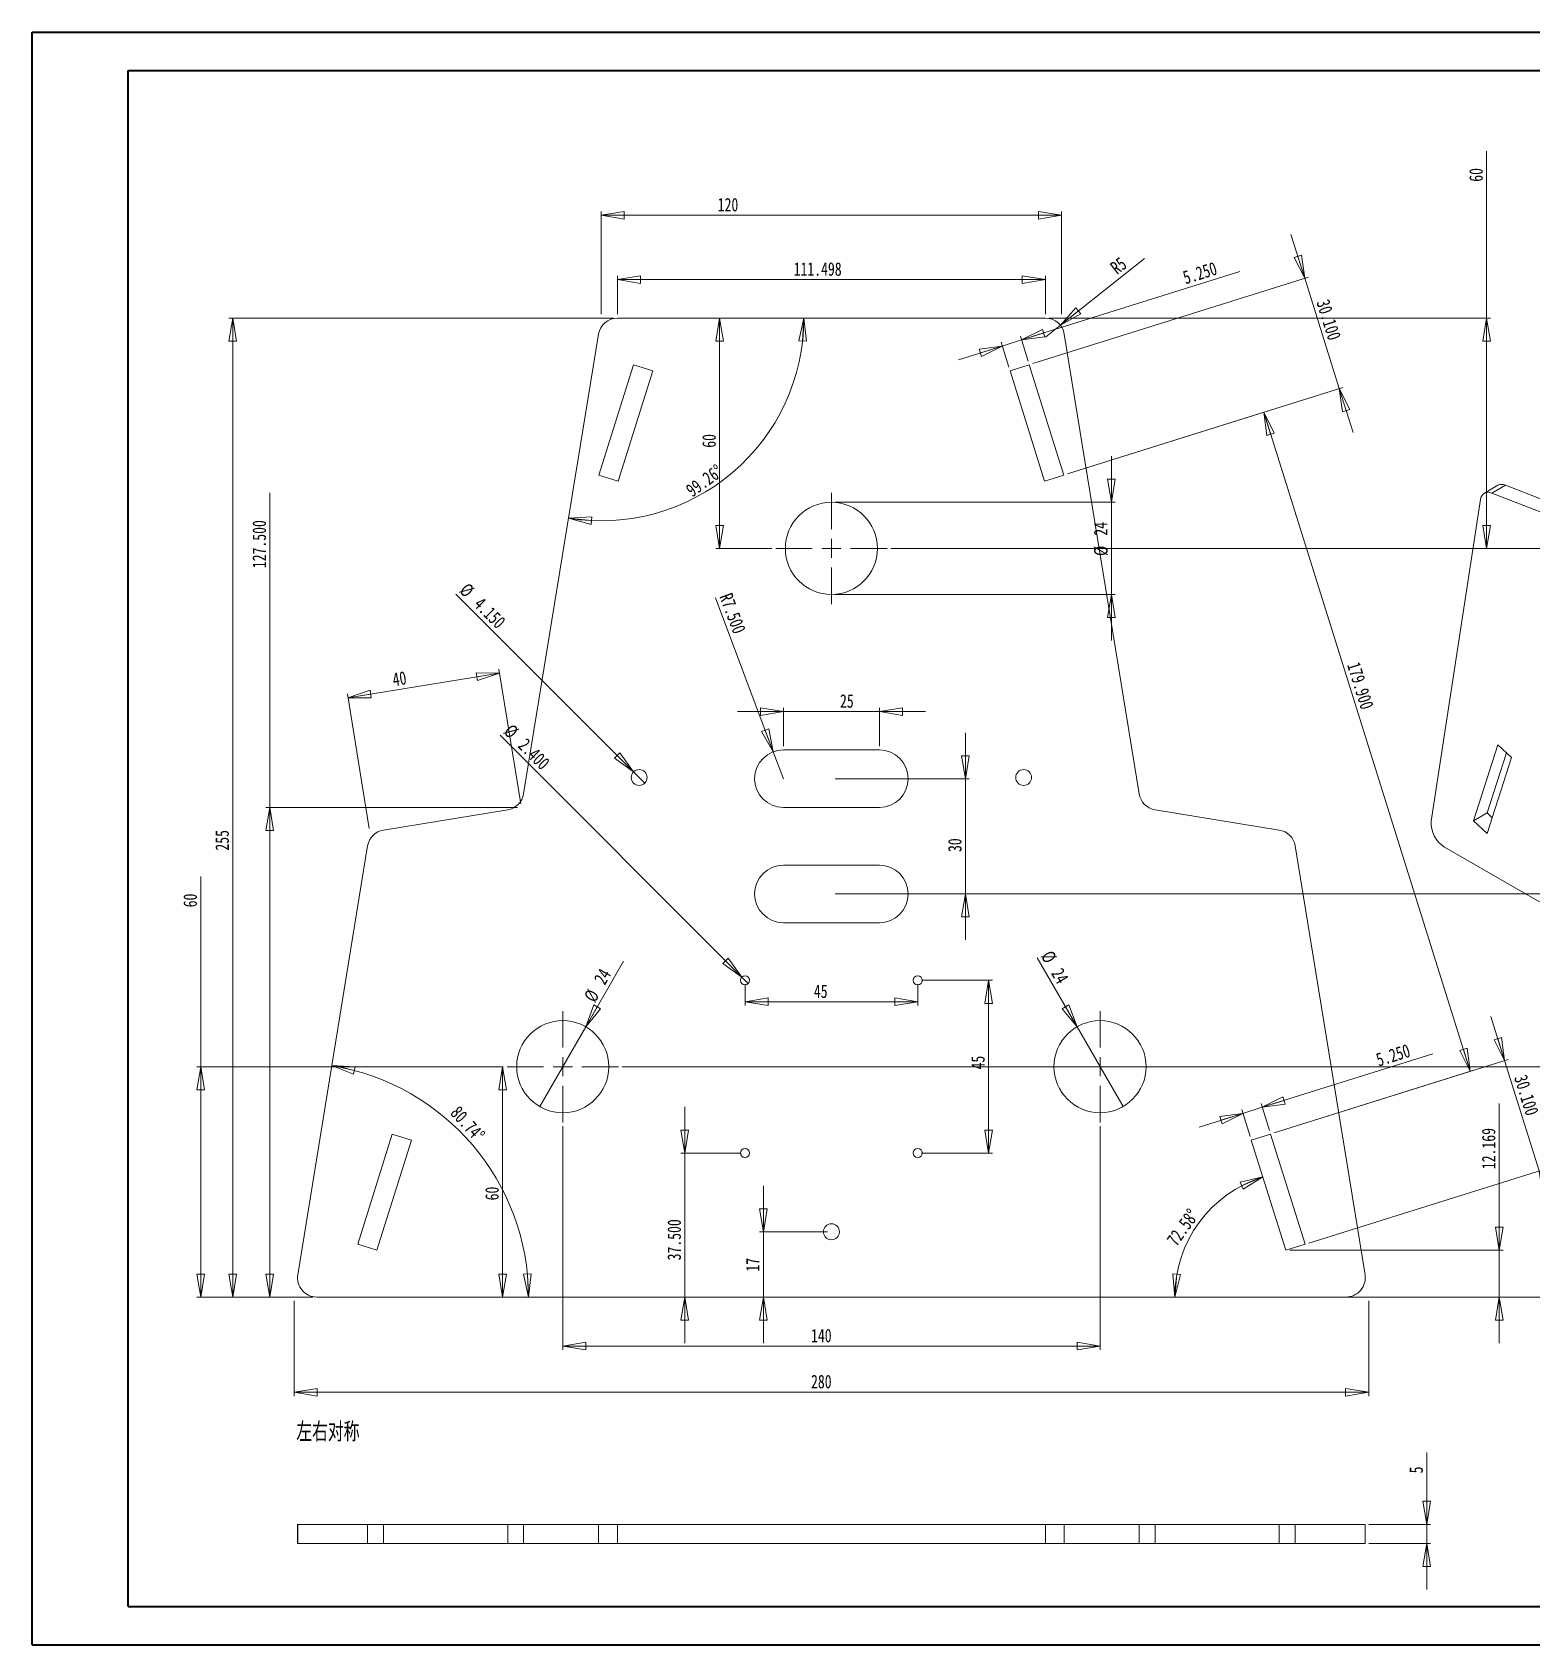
# Model space of a CAD drawing. Header units: millimetres. Extents: x 0 to 594, y 0 to 420.
# Drawn here: x 0.1 to 390.8, y 0.2 to 420.2 of the extents above; entities that cross this region are included whole.
import ezdxf

# ---------------------------------------------------------------- set-up
doc = ezdxf.new("R2010")
doc.units = ezdxf.units.MM
doc.styles.add('SLDTEXTSTYLE0', font='TXT', dxfattribs={"width": 0.75, "bigfont": 'bigfont'})
doc.styles.add('SLDTEXTSTYLE2', font='TXT', dxfattribs={"width": 0.75})
doc.dimstyles.new('SLDDIMSTYLE0', dxfattribs={"dimtxt": 3.5, "dimasz": 6, "dimexe": 0, "dimexo": 0.0625, "dimgap": 0.875, "dimtad": 1, "dimrnd": 1e-09, "dimzin": 12, "dimdsep": 46, "dimtxsty": 'SLDTEXTSTYLE2', "dimblk1": 'CLOSED', "dimblk2": 'CLOSED', "dimsah": 1, "dimcen": 0.09, "dimadec": 0, "dimazin": 3, "dimtfac": 1, "dimtofl": 0, "dimtmove": 0, "dimatfit": 3, "dimldrblk": 'CLOSED', "dimfxl": 1, "dimfrac": 2, "dimtolj": 1, "dimtzin": 12, "dimarcsym": 0})
doc.dimstyles.new('SLDDIMSTYLE1', dxfattribs={"dimtxt": 3.5, "dimasz": 6, "dimexe": 0, "dimexo": 0.0625, "dimgap": 0.875, "dimtad": 1, "dimdec": 4, "dimzin": 12, "dimdsep": 46, "dimtxsty": 'SLDTEXTSTYLE2', "dimblk1": 'CLOSED', "dimblk2": 'CLOSED', "dimsah": 1, "dimcen": 0.09, "dimazin": 3, "dimtfac": 1, "dimtofl": 0, "dimtmove": 0, "dimatfit": 3, "dimldrblk": 'CLOSED', "dimfxl": 1, "dimfrac": 2, "dimtolj": 1, "dimtzin": 12, "dimarcsym": 0})
doc.dimstyles.new('SLDDIMSTYLE2', dxfattribs={"dimtxt": 3.5, "dimasz": 6, "dimexe": 0, "dimexo": 0.0625, "dimgap": 0.875, "dimtad": 1, "dimrnd": 1e-09, "dimzin": 4, "dimdsep": 46, "dimtxsty": 'SLDTEXTSTYLE2', "dimblk1": 'CLOSED', "dimblk2": 'CLOSED', "dimsah": 1, "dimcen": 0.09, "dimadec": 0, "dimazin": 1, "dimtfac": 1, "dimtmove": 0, "dimatfit": 0, "dimldrblk": 'CLOSED', "dimfxl": 1, "dimfrac": 2, "dimtolj": 1, "dimtzin": 12, "dimarcsym": 0})
doc.dimstyles.new('SLDDIMSTYLE3', dxfattribs={"dimtxt": 3.5, "dimasz": 6, "dimexe": 0, "dimexo": 0.0625, "dimgap": 0.875, "dimtad": 1, "dimrnd": 1e-09, "dimzin": 12, "dimdsep": 46, "dimtxsty": 'SLDTEXTSTYLE2', "dimblk1": 'CLOSED', "dimblk2": 'CLOSED', "dimsah": 1, "dimcen": 0.09, "dimadec": 0, "dimazin": 3, "dimtfac": 1, "dimtmove": 0, "dimatfit": 0, "dimldrblk": 'CLOSED', "dimfxl": 1, "dimfrac": 2, "dimtolj": 1, "dimtzin": 12, "dimarcsym": 0})
doc.dimstyles.new('SLDDIMSTYLE4', dxfattribs={"dimtxt": 3.5, "dimasz": 6, "dimexe": 0, "dimexo": 0.0625, "dimgap": 0.875, "dimtad": 1, "dimrnd": 1e-09, "dimzin": 4, "dimdsep": 46, "dimtxsty": 'SLDTEXTSTYLE2', "dimblk1": 'CLOSED', "dimblk2": 'CLOSED', "dimsah": 1, "dimcen": 0.09, "dimadec": 0, "dimazin": 1, "dimtfac": 1, "dimtofl": 0, "dimtmove": 0, "dimatfit": 3, "dimldrblk": 'CLOSED', "dimfxl": 1, "dimfrac": 2, "dimtolj": 1, "dimtzin": 12, "dimarcsym": 0})
doc.dimstyles.new('SLDDIMSTYLE5', dxfattribs={"dimtxt": 3.5, "dimasz": 6, "dimexe": 0, "dimexo": 0.0625, "dimgap": 0.875, "dimtad": 1, "dimrnd": 1e-09, "dimzin": 12, "dimdsep": 46, "dimtxsty": 'SLDTEXTSTYLE2', "dimblk1": 'NONE', "dimblk2": 'CLOSED', "dimsah": 1, "dimcen": 0, "dimadec": 0, "dimazin": 3, "dimtfac": 1, "dimtmove": 0, "dimatfit": 3, "dimldrblk": 'NONE', "dimfxl": 1, "dimfrac": 2, "dimtolj": 1, "dimtzin": 12, "dimarcsym": 0})
doc.dimstyles.new('SLDDIMSTYLE6', dxfattribs={"dimtxt": 3.5, "dimasz": 6, "dimexe": 0, "dimexo": 0.0625, "dimgap": 0.875, "dimtad": 1, "dimrnd": 1e-09, "dimzin": 12, "dimdsep": 46, "dimtxsty": 'SLDTEXTSTYLE2', "dimblk1": 'CLOSED', "dimblk2": 'CLOSED', "dimsah": 1, "dimcen": 0, "dimadec": 0, "dimazin": 3, "dimtfac": 1, "dimtofl": 0, "dimtmove": 0, "dimatfit": 3, "dimldrblk": 'CLOSED', "dimfxl": 1, "dimfrac": 2, "dimtolj": 1, "dimtzin": 12, "dimarcsym": 0})
doc.dimstyles.new('SLDDIMSTYLE7', dxfattribs={"dimtxt": 3.5, "dimasz": 6, "dimexe": 0, "dimexo": 0.0625, "dimgap": 0.875, "dimtad": 1, "dimrnd": 1e-09, "dimzin": 4, "dimdsep": 46, "dimtxsty": 'SLDTEXTSTYLE2', "dimblk1": 'CLOSED', "dimblk2": 'CLOSED', "dimsah": 1, "dimcen": 0, "dimadec": 0, "dimazin": 1, "dimtfac": 1, "dimtofl": 0, "dimtmove": 0, "dimatfit": 3, "dimldrblk": 'CLOSED', "dimfxl": 1, "dimfrac": 2, "dimtolj": 1, "dimtzin": 12, "dimarcsym": 0})
doc.dimstyles.new('SLDDIMSTYLE8', dxfattribs={"dimtxt": 3.5, "dimasz": 6, "dimexe": 0, "dimexo": 0.0625, "dimgap": 0.875, "dimtad": 1, "dimrnd": 1e-09, "dimzin": 4, "dimdsep": 46, "dimtxsty": 'SLDTEXTSTYLE2', "dimblk1": 'NONE', "dimblk2": 'CLOSED', "dimsah": 1, "dimcen": 0, "dimadec": 0, "dimazin": 1, "dimtfac": 1, "dimtmove": 0, "dimatfit": 3, "dimldrblk": 'NONE', "dimfxl": 1, "dimfrac": 2, "dimtolj": 1, "dimtzin": 12, "dimarcsym": 0})

# ---------------------------------------------------------------- blocks, each defined once
blk = doc.blocks.new('_CLOSED')
at = {"color": 0, "linetype": 'ByBlock', "lineweight": -2}
for p, q in [((-1, 0.166667), (0, 0)), ((-1, 0.166667), (-1, -0.166667)), ((0, 0), (-1, -0.166667)), ((0, 0), (-1, 0))]:
    blk.add_line(p, q, dxfattribs=at)
blk = doc.blocks.new('*D4')
at = {"color": 7, "linetype": 'Continuous', "lineweight": 0}
for p, q in [((151.57, 345.78), (51.32, 345.78)), ((52.32, 90.78), (52.32, 345.78)), ((73.2, 90.78), (51.32, 90.78))]:
    blk.add_line(p, q, dxfattribs=at)
at = {"color": 7, "linetype": 'Continuous', "lineweight": 0, "xscale": 6, "yscale": 6}
for p, rotation in [((52.32, 345.78, -2.4), 90), ((52.32, 90.78, -2.4), 270)]:
    blk.add_blockref('_CLOSED', p, dxfattribs=dict(at, rotation=rotation))
at = {"color": 7, "linetype": 'Continuous', "lineweight": 0, "insert": (47.81, 207.06, -2.4), "char_height": 3.5, "attachment_point": 1, "rotation": 90, "style": 'SLDTEXTSTYLE2'}
blk.add_mtext('255', dxfattribs=at)
blk = doc.blocks.new('*D5')
at = {"color": 7, "linetype": 'Continuous', "lineweight": 0}
for p, q in [((152.57, 346.78), (152.57, 356.78)), ((264.07, 355.78), (152.57, 355.78)), ((264.07, 346.78), (264.07, 356.78))]:
    blk.add_line(p, q, dxfattribs=at)
at = {"color": 7, "linetype": 'Continuous', "lineweight": 0, "xscale": 6, "yscale": 6, "rotation": 180}
blk.add_blockref('_CLOSED', (152.57, 355.78, -2.4), dxfattribs=at)
at = {"color": 7, "linetype": 'Continuous', "lineweight": 0, "xscale": 6, "yscale": 6}
blk.add_blockref('_CLOSED', (264.07, 355.78, -2.4), dxfattribs=at)
at = {"color": 7, "linetype": 'Continuous', "lineweight": 0, "insert": (198.49, 360.29, -2.4), "char_height": 3.5, "attachment_point": 1, "style": 'SLDTEXTSTYLE2'}
blk.add_mtext('111.498', dxfattribs=at)
blk = doc.blocks.new('*D6')
at = {"color": 7, "linetype": 'Continuous', "lineweight": 0}
blk.add_arc((68.32, 90.78), 61.07, 0, 80.741, dxfattribs=at)
at = {"color": 7, "linetype": 'Continuous', "lineweight": 0, "xscale": 6, "yscale": 6}
for p, rotation in [((78.15, 151.06, -2.4), 167.9356268218), ((129.4, 90.78, -2.4), 272.8054107299)]:
    blk.add_blockref('_CLOSED', p, dxfattribs=dict(at, rotation=rotation))
at = {"color": 7, "linetype": 'Continuous', "lineweight": 0, "insert": (111.41, 140.9, -2.4), "char_height": 3.5, "attachment_point": 1, "rotation": 312.2072, "style": 'SLDTEXTSTYLE2'}
blk.add_mtext('80.74°', dxfattribs=at)
blk = doc.blocks.new('*D7')
at = {"color": 7, "linetype": 'Continuous', "lineweight": 0}
blk.add_arc((148.32, 345.78), 52.84, 260.741, 0, dxfattribs=at)
at = {"color": 7, "linetype": 'Continuous', "lineweight": 0, "xscale": 6, "yscale": 6}
for p, rotation in [((201.16, 345.78, -2.4), 86.760955005), ((139.82, 293.63, -2.4), 173.9800825467)]:
    blk.add_blockref('_CLOSED', p, dxfattribs=dict(at, rotation=rotation))
at = {"color": 7, "linetype": 'Continuous', "lineweight": 0, "insert": (170.03, 301.84, -2.4), "char_height": 3.5, "attachment_point": 1, "rotation": 35.8931, "style": 'SLDTEXTSTYLE2'}
blk.add_mtext('99.26°', dxfattribs=at)
blk = doc.blocks.new('*D8')
at = {"color": 7, "linetype": 'Continuous', "lineweight": 0}
for p, q in [((122.82, 150.78), (121.63, 150.78)), ((122.63, 150.78), (122.63, 90.78))]:
    blk.add_line(p, q, dxfattribs=at)
at = {"color": 7, "linetype": 'Continuous', "lineweight": 0, "xscale": 6, "yscale": 6}
for p, rotation in [((122.63, 150.78, -2.4), 90), ((122.63, 90.78, -2.4), 270)]:
    blk.add_blockref('_CLOSED', p, dxfattribs=dict(at, rotation=rotation))
at = {"color": 7, "linetype": 'Continuous', "lineweight": 0, "insert": (118.12, 115.96, -2.4), "char_height": 3.5, "attachment_point": 1, "rotation": 90, "style": 'SLDTEXTSTYLE2'}
blk.add_mtext('60', dxfattribs=at)
blk = doc.blocks.new('*D9')
at = {"color": 7, "linetype": 'Continuous', "lineweight": 0}
for p, q in [((179.19, 285.78), (179.19, 345.78)), ((192.82, 285.78), (178.19, 285.78))]:
    blk.add_line(p, q, dxfattribs=at)
at = {"color": 7, "linetype": 'Continuous', "lineweight": 0, "xscale": 6, "yscale": 6}
for p, rotation in [((179.19, 345.78, -2.4), 90), ((179.19, 285.78, -2.4), 270)]:
    blk.add_blockref('_CLOSED', p, dxfattribs=dict(at, rotation=rotation))
at = {"color": 7, "linetype": 'Continuous', "lineweight": 0, "insert": (174.68, 311.99, -2.4), "char_height": 3.5, "attachment_point": 1, "rotation": 90, "style": 'SLDTEXTSTYLE2'}
blk.add_mtext('60', dxfattribs=at)
blk = doc.blocks.new('*D10')
at = {"color": 7, "linetype": 'Continuous', "lineweight": 0}
for p, q in [((320.57, 140.21), (365.06, 154.16)), ((315.56, 138.63), (304.11, 135.04)), ((317.44, 132.62), (315.26, 139.59)), ((320.57, 140.21), (315.56, 138.63)), ((322.45, 134.19), (320.27, 141.16))]:
    blk.add_line(p, q, dxfattribs=at)
at = {"color": 7, "linetype": 'Continuous', "lineweight": 0, "xscale": 6, "yscale": 6}
for p, rotation in [((320.57, 140.21, -2.4), 197.4179707922), ((315.56, 138.63, -2.4), 17.4179707922)]:
    blk.add_blockref('_CLOSED', p, dxfattribs=dict(at, rotation=rotation))
at = {"color": 7, "linetype": 'Continuous', "lineweight": 0, "insert": (349.89, 154.13, -2.4), "char_height": 3.5, "attachment_point": 1, "rotation": 17.418, "style": 'SLDTEXTSTYLE2'}
blk.add_mtext('5.250', dxfattribs=at)
blk = doc.blocks.new('*D11')
at = {"color": 7, "linetype": 'Continuous', "lineweight": 0}
for p, q in [((383.74, 152.37), (380.15, 163.82)), ((323.71, 133.54), (384.69, 152.67)), ((392.75, 123.65), (383.74, 152.37)), ((332.72, 104.82), (393.7, 123.95)), ((392.75, 123.65), (396.34, 112.2))]:
    blk.add_line(p, q, dxfattribs=at)
at = {"color": 7, "linetype": 'Continuous', "lineweight": 0, "xscale": 6, "yscale": 6}
for p, rotation in [((383.74, 152.37, -2.4), 287.4179707922), ((392.75, 123.65, -2.4), 107.4179707922)]:
    blk.add_blockref('_CLOSED', p, dxfattribs=dict(at, rotation=rotation))
at = {"color": 7, "linetype": 'Continuous', "lineweight": 0, "insert": (389.52, 149.01, -2.4), "char_height": 3.5, "attachment_point": 1, "rotation": 287.418, "style": 'SLDTEXTSTYLE2'}
blk.add_mtext('30.100', dxfattribs=at)
blk = doc.blocks.new('*D12')
at = {"color": 7, "linetype": 'Continuous', "lineweight": 0}
for p, q in [((257.87, 340.06), (314.71, 357.9)), ((259.59, 334.57), (257.57, 341.02)), ((252.86, 338.49), (241.41, 334.9)), ((254.58, 332.99), (252.56, 339.45)), ((257.87, 340.06), (252.86, 338.49))]:
    blk.add_line(p, q, dxfattribs=at)
at = {"color": 7, "linetype": 'Continuous', "lineweight": 0, "xscale": 6, "yscale": 6}
for p, rotation in [((257.87, 340.06, -2.4), 197.4179707922), ((252.86, 338.49, -2.4), 17.4179707922)]:
    blk.add_blockref('_CLOSED', p, dxfattribs=dict(at, rotation=rotation))
at = {"color": 7, "linetype": 'Continuous', "lineweight": 0, "insert": (299.55, 357.87, -2.4), "char_height": 3.5, "attachment_point": 1, "rotation": 17.418, "style": 'SLDTEXTSTYLE2'}
blk.add_mtext('5.250', dxfattribs=at)
blk = doc.blocks.new('*D13')
at = {"color": 7, "linetype": 'Continuous', "lineweight": 0}
for p, q in [((331.65, 356.12), (328.06, 367.57)), ((260.84, 333.91), (332.61, 356.42)), ((340.66, 327.41), (331.65, 356.12)), ((269.85, 305.19), (341.62, 327.7)), ((340.66, 327.41), (344.25, 315.96))]:
    blk.add_line(p, q, dxfattribs=at)
at = {"color": 7, "linetype": 'Continuous', "lineweight": 0, "xscale": 6, "yscale": 6}
for p, rotation in [((331.65, 356.12, -2.4), 287.4179707922), ((340.66, 327.41, -2.4), 107.4179707922)]:
    blk.add_blockref('_CLOSED', p, dxfattribs=dict(at, rotation=rotation))
at = {"color": 7, "linetype": 'Continuous', "lineweight": 0, "insert": (338, 350.96, -2.4), "char_height": 3.5, "attachment_point": 1, "rotation": 287.418, "style": 'SLDTEXTSTYLE2'}
blk.add_mtext('30.100', dxfattribs=at)
blk = doc.blocks.new('*D14')
at = {"color": 7, "linetype": 'Continuous', "lineweight": 0}
for p, q in [((382.34, 102.95), (382.34, 141.15)), ((327.75, 102.95), (383.34, 102.95)), ((382.34, 102.95), (382.34, 90.78)), ((343.44, 90.78), (383.34, 90.78)), ((382.34, 90.78), (382.34, 78.78))]:
    blk.add_line(p, q, dxfattribs=at)
at = {"color": 7, "linetype": 'Continuous', "lineweight": 0, "xscale": 6, "yscale": 6}
for p, rotation in [((382.34, 102.95, -2.4), 270), ((382.34, 90.78, -2.4), 90)]:
    blk.add_blockref('_CLOSED', p, dxfattribs=dict(at, rotation=rotation))
at = {"color": 7, "linetype": 'Continuous', "lineweight": 0, "insert": (377.82, 124.09, -2.4), "char_height": 3.5, "attachment_point": 1, "rotation": 90, "style": 'SLDTEXTSTYLE2'}
blk.add_mtext('12.169', dxfattribs=at)
blk = doc.blocks.new('*D15')
at = {"color": 7, "linetype": 'Continuous', "lineweight": 0}
blk.add_arc((330.57, 90.78), 32.79, 107.418, 180, dxfattribs=at)
at = {"color": 7, "linetype": 'Continuous', "lineweight": 0, "xscale": 6, "yscale": 6}
for p, rotation in [((320.76, 122.07, -2.4), 22.602819041), ((297.78, 90.78, -2.4), 264.8151517512)]:
    blk.add_blockref('_CLOSED', p, dxfattribs=dict(at, rotation=rotation))
at = {"color": 7, "linetype": 'Continuous', "lineweight": 0, "insert": (295.45, 105.77, -2.4), "char_height": 3.5, "attachment_point": 1, "rotation": 54.5283, "style": 'SLDTEXTSTYLE2'}
blk.add_mtext('72.58°', dxfattribs=at)
blk = doc.blocks.new('*D16')
at = {"color": 7, "linetype": 'Continuous', "lineweight": 0}
for p, q in [((269.85, 305.19), (321.91, 321.52)), ((320.96, 321.22), (374.81, 149.57)), ((323.71, 133.54), (375.76, 149.87))]:
    blk.add_line(p, q, dxfattribs=at)
at = {"color": 7, "linetype": 'Continuous', "lineweight": 0, "xscale": 6, "yscale": 6}
for p, rotation in [((320.96, 321.22, -2.4), 107.4179707922), ((374.81, 149.57, -2.4), 287.4179707922)]:
    blk.add_blockref('_CLOSED', p, dxfattribs=dict(at, rotation=rotation))
at = {"color": 7, "linetype": 'Continuous', "lineweight": 0, "insert": (345.99, 256.5, -2.4), "char_height": 3.5, "attachment_point": 1, "rotation": 287.418, "style": 'SLDTEXTSTYLE2'}
blk.add_mtext('179.900', dxfattribs=at)
blk = doc.blocks.new('*D17')
at = {"color": 7, "linetype": 'Continuous', "lineweight": 0}
for p, q in [((281.28, 297.78), (281.28, 309.78)), ((209.32, 297.78), (282.28, 297.78)), ((281.28, 273.78), (281.28, 297.78)), ((209.32, 273.78), (282.28, 273.78)), ((281.28, 273.78), (281.28, 261.78))]:
    blk.add_line(p, q, dxfattribs=at)
at = {"color": 7, "linetype": 'Continuous', "lineweight": 0, "xscale": 6, "yscale": 6}
for p, rotation in [((281.28, 297.78, -2.4), 270), ((281.28, 273.78, -2.4), 90)]:
    blk.add_blockref('_CLOSED', p, dxfattribs=dict(at, rotation=rotation))
at = {"color": 7, "linetype": 'Continuous', "lineweight": 0, "char_height": 3.5, "attachment_point": 1, "rotation": 90, "style": 'SLDTEXTSTYLE2'}
for s, insert in [('24', (276.72, 289.09, -2.4)), ('%%c', (276.77, 283.81, -2.4))]:
    blk.add_mtext(s, dxfattribs=dict(at, insert=insert))
blk = doc.blocks.new('*D19')
at = {"color": 7, "linetype": 'Continuous', "lineweight": 0}
for q in [(154.19, 178.26), (132.32, 140.39)]:
    blk.add_line((144.32, 161.17), q, dxfattribs=at)
at = {"color": 7, "linetype": 'Continuous', "lineweight": 0, "xscale": 6, "yscale": 6, "rotation": 240}
blk.add_blockref('_CLOSED', (144.32, 161.17, -2.4), dxfattribs=at)
at = {"color": 7, "linetype": 'Continuous', "lineweight": 0, "char_height": 3.5, "attachment_point": 1, "rotation": 60, "style": 'SLDTEXTSTYLE2'}
for s, insert in [('24', (146.24, 173.59, -2.4)), ('%%c', (143.65, 168.99, -2.4))]:
    blk.add_mtext(s, dxfattribs=dict(at, insert=insert))
blk = doc.blocks.new('_NONE')
blk = doc.blocks.new('*D20')
at = {"color": 7, "linetype": 'Continuous', "lineweight": 0}
for q in [(261.94, 179.15), (284.32, 140.39)]:
    blk.add_line((272.32, 161.17), q, dxfattribs=at)
at = {"color": 7, "linetype": 'Continuous', "lineweight": 0, "xscale": 6, "yscale": 6, "rotation": 300}
blk.add_blockref('_CLOSED', (272.32, 161.17, -2.4), dxfattribs=at)
at = {"color": 7, "linetype": 'Continuous', "lineweight": 0, "char_height": 3.5, "attachment_point": 1, "rotation": 300, "style": 'SLDTEXTSTYLE2'}
for s, insert in [('%%c', (265.84, 181.4, -2.4)), ('24', (268.52, 176.85, -2.4))]:
    blk.add_mtext(s, dxfattribs=dict(at, insert=insert))
blk = doc.blocks.new('*D21')
at = {"color": 7, "linetype": 'Continuous', "lineweight": 0}
for p, q in [((43.98, 150.78), (43.98, 200.3)), ((122.82, 150.78), (42.98, 150.78)), ((43.98, 150.78), (43.98, 90.78)), ((73.2, 90.78), (42.98, 90.78))]:
    blk.add_line(p, q, dxfattribs=at)
at = {"color": 7, "linetype": 'Continuous', "lineweight": 0, "xscale": 6, "yscale": 6}
for p, rotation in [((43.98, 150.78, -2.4), 90), ((43.98, 90.78, -2.4), 270)]:
    blk.add_blockref('_CLOSED', p, dxfattribs=dict(at, rotation=rotation))
at = {"color": 7, "linetype": 'Continuous', "lineweight": 0, "insert": (39.47, 192.29, -2.4), "char_height": 3.5, "attachment_point": 1, "rotation": 90, "style": 'SLDTEXTSTYLE2'}
blk.add_mtext('60', dxfattribs=at)
blk = doc.blocks.new('*D22')
at = {"color": 7, "linetype": 'Continuous', "lineweight": 0}
for p, q in [((379.05, 345.78), (379.05, 389.28)), ((265.07, 345.78), (380.05, 345.78)), ((379.05, 285.78), (379.05, 345.78)), ((223.82, 285.78), (380.05, 285.78))]:
    blk.add_line(p, q, dxfattribs=at)
at = {"color": 7, "linetype": 'Continuous', "lineweight": 0, "xscale": 6, "yscale": 6}
for p, rotation in [((379.05, 345.78, -2.4), 90), ((379.05, 285.78, -2.4), 270)]:
    blk.add_blockref('_CLOSED', p, dxfattribs=dict(at, rotation=rotation))
at = {"color": 7, "linetype": 'Continuous', "lineweight": 0, "insert": (374.54, 381.27, -2.4), "char_height": 3.5, "attachment_point": 1, "rotation": 90, "style": 'SLDTEXTSTYLE2'}
blk.add_mtext('60', dxfattribs=at)
blk = doc.blocks.new('*D23')
at = {"color": 7, "linetype": 'Continuous', "lineweight": 0}
for p, q in [((138.32, 135.28), (138.32, 77)), ((278.32, 135.28), (278.32, 77)), ((138.32, 78), (278.32, 78))]:
    blk.add_line(p, q, dxfattribs=at)
at = {"color": 7, "linetype": 'Continuous', "lineweight": 0, "xscale": 6, "yscale": 6, "rotation": 180}
blk.add_blockref('_CLOSED', (138.32, 78, -2.4), dxfattribs=at)
at = {"color": 7, "linetype": 'Continuous', "lineweight": 0, "xscale": 6, "yscale": 6}
blk.add_blockref('_CLOSED', (278.32, 78, -2.4), dxfattribs=at)
at = {"color": 7, "linetype": 'Continuous', "lineweight": 0, "insert": (203.02, 82.51, -2.4), "char_height": 3.5, "attachment_point": 1, "style": 'SLDTEXTSTYLE2'}
blk.add_mtext('140', dxfattribs=at)
blk = doc.blocks.new('*D24')
at = {"color": 7, "linetype": 'Continuous', "lineweight": 0}
for p, q in [((223.82, 285.78), (439.37, 285.78)), ((438.37, 285.78), (438.37, 150.78)), ((153.82, 150.78), (439.37, 150.78))]:
    blk.add_line(p, q, dxfattribs=at)
at = {"color": 7, "linetype": 'Continuous', "lineweight": 0, "xscale": 6, "yscale": 6}
for p, rotation in [((438.37, 285.78, -2.4), 90), ((438.37, 150.78, -2.4), 270)]:
    blk.add_blockref('_CLOSED', p, dxfattribs=dict(at, rotation=rotation))
at = {"color": 7, "linetype": 'Continuous', "lineweight": 0, "insert": (433.86, 200.29, -2.4), "char_height": 3.5, "attachment_point": 1, "rotation": 90, "style": 'SLDTEXTSTYLE2'}
blk.add_mtext('135', dxfattribs=at)
blk = doc.blocks.new('*D25')
at = {"color": 7, "linetype": 'Continuous', "lineweight": 0}
for p, q in [((61.98, 218.28), (61.98, 300.29)), ((126.54, 218.28), (60.98, 218.28)), ((61.98, 218.28), (61.98, 90.78)), ((73.2, 90.78), (60.98, 90.78))]:
    blk.add_line(p, q, dxfattribs=at)
at = {"color": 7, "linetype": 'Continuous', "lineweight": 0, "xscale": 6, "yscale": 6}
for p, rotation in [((61.98, 218.28, -2.4), 90), ((61.98, 90.78, -2.4), 270)]:
    blk.add_blockref('_CLOSED', p, dxfattribs=dict(at, rotation=rotation))
at = {"color": 7, "linetype": 'Continuous', "lineweight": 0, "insert": (57.47, 280.63, -2.4), "char_height": 3.5, "attachment_point": 1, "rotation": 90, "style": 'SLDTEXTSTYLE2'}
blk.add_mtext('127.500', dxfattribs=at)
blk = doc.blocks.new('*D26')
at = {"color": 7, "linetype": 'Continuous', "lineweight": 0}
for p, q in [((68.32, 89.78), (68.32, 65)), ((348.32, 89.78), (348.32, 65)), ((68.32, 66), (348.32, 66))]:
    blk.add_line(p, q, dxfattribs=at)
at = {"color": 7, "linetype": 'Continuous', "lineweight": 0, "xscale": 6, "yscale": 6, "rotation": 180}
blk.add_blockref('_CLOSED', (68.32, 66, -2.4), dxfattribs=at)
at = {"color": 7, "linetype": 'Continuous', "lineweight": 0, "xscale": 6, "yscale": 6}
blk.add_blockref('_CLOSED', (348.32, 66, -2.4), dxfattribs=at)
at = {"color": 7, "linetype": 'Continuous', "lineweight": 0, "insert": (203.02, 70.51, -2.4), "char_height": 3.5, "attachment_point": 1, "style": 'SLDTEXTSTYLE2'}
blk.add_mtext('280', dxfattribs=at)
blk = doc.blocks.new('*D27')
at = {"color": 7, "linetype": 'Continuous', "lineweight": 0}
for p, q in [((148.32, 346.78), (148.32, 373.55)), ((148.32, 372.55), (268.32, 372.55)), ((268.32, 346.78), (268.32, 373.55))]:
    blk.add_line(p, q, dxfattribs=at)
at = {"color": 7, "linetype": 'Continuous', "lineweight": 0, "xscale": 6, "yscale": 6, "rotation": 180}
blk.add_blockref('_CLOSED', (148.32, 372.55, -2.4), dxfattribs=at)
at = {"color": 7, "linetype": 'Continuous', "lineweight": 0, "xscale": 6, "yscale": 6}
blk.add_blockref('_CLOSED', (268.32, 372.55, -2.4), dxfattribs=at)
at = {"color": 7, "linetype": 'Continuous', "lineweight": 0, "insert": (178.7, 377.06, -2.4), "char_height": 3.5, "attachment_point": 1, "style": 'SLDTEXTSTYLE2'}
blk.add_mtext('120', dxfattribs=at)
blk = doc.blocks.new('*D28')
at = {"color": 7, "linetype": 'Continuous', "lineweight": 0}
for p, q in [((121.83, 253.31), (82.35, 246.88)), ((127.38, 219.27), (121.66, 254.3)), ((87.9, 212.83), (82.19, 247.87))]:
    blk.add_line(p, q, dxfattribs=at)
at = {"color": 7, "linetype": 'Continuous', "lineweight": 0, "xscale": 6, "yscale": 6}
for p, rotation in [((121.83, 253.31, -2.4), 9.2589624483), ((82.35, 246.88, -2.4), 189.2589624483)]:
    blk.add_blockref('_CLOSED', p, dxfattribs=dict(at, rotation=rotation))
at = {"color": 7, "linetype": 'Continuous', "lineweight": 0, "insert": (93.72, 253.3, -2.4), "char_height": 3.5, "attachment_point": 1, "rotation": 9.259, "style": 'SLDTEXTSTYLE2'}
blk.add_mtext('40', dxfattribs=at)
blk = doc.blocks.new('*D29')
at = {"color": 7, "linetype": 'Continuous', "lineweight": 0}
for q in [(289.89, 361.31), (264.07, 340.78)]:
    blk.add_line((267.98, 343.89), q, dxfattribs=at)
at = {"color": 7, "linetype": 'Continuous', "lineweight": 0, "xscale": 6, "yscale": 6, "rotation": 218.4880708987}
blk.add_blockref('_CLOSED', (267.98, 343.89, -2.4), dxfattribs=at)
at = {"color": 7, "linetype": 'Continuous', "lineweight": 0, "insert": (280.63, 359.69, -2.4), "char_height": 3.5, "attachment_point": 1, "rotation": 38.4881, "style": 'SLDTEXTSTYLE2'}
blk.add_mtext('R5', dxfattribs=at)
blk = doc.blocks.new('*D30')
at = {"color": 7, "linetype": 'Continuous', "lineweight": 0}
for q in [(178.16, 272.91), (195.82, 225.78)]:
    blk.add_line((193.19, 232.8), q, dxfattribs=at)
at = {"color": 7, "linetype": 'Continuous', "lineweight": 0, "xscale": 6, "yscale": 6, "rotation": 290.5448383164}
blk.add_blockref('_CLOSED', (193.19, 232.8, -2.4), dxfattribs=at)
at = {"color": 7, "linetype": 'Continuous', "lineweight": 0, "insert": (182.38, 274.49, -2.4), "char_height": 3.5, "attachment_point": 1, "rotation": 290.5448, "style": 'SLDTEXTSTYLE2'}
blk.add_mtext('R7.500', dxfattribs=at)
blk = doc.blocks.new('*D31')
at = {"color": 7, "linetype": 'Continuous', "lineweight": 0}
for p, q in [((195.82, 234.28), (195.82, 244.27)), ((220.82, 234.28), (220.82, 244.27)), ((195.82, 243.27), (183.82, 243.27)), ((220.82, 243.27), (195.82, 243.27)), ((220.82, 243.27), (232.82, 243.27))]:
    blk.add_line(p, q, dxfattribs=at)
at = {"color": 7, "linetype": 'Continuous', "lineweight": 0, "xscale": 6, "yscale": 6}
blk.add_blockref('_CLOSED', (195.82, 243.27, -2.4), dxfattribs=at)
at = {"color": 7, "linetype": 'Continuous', "lineweight": 0, "xscale": 6, "yscale": 6, "rotation": 180}
blk.add_blockref('_CLOSED', (220.82, 243.27, -2.4), dxfattribs=at)
at = {"color": 7, "linetype": 'Continuous', "lineweight": 0, "insert": (210.56, 247.78, -2.4), "char_height": 3.5, "attachment_point": 1, "style": 'SLDTEXTSTYLE2'}
blk.add_mtext('25', dxfattribs=at)
blk = doc.blocks.new('*D32')
at = {"color": 7, "linetype": 'Continuous', "lineweight": 0}
for p, q in [((243.25, 225.78), (243.25, 237.78)), ((209.32, 225.78), (244.25, 225.78)), ((243.25, 195.78), (243.25, 225.78)), ((209.32, 195.78), (244.25, 195.78)), ((243.25, 195.78), (243.25, 183.78))]:
    blk.add_line(p, q, dxfattribs=at)
at = {"color": 7, "linetype": 'Continuous', "lineweight": 0, "xscale": 6, "yscale": 6}
for p, rotation in [((243.25, 225.78, -2.4), 270), ((243.25, 195.78, -2.4), 90)]:
    blk.add_blockref('_CLOSED', p, dxfattribs=dict(at, rotation=rotation))
at = {"color": 7, "linetype": 'Continuous', "lineweight": 0, "insert": (238.73, 206.69, -2.4), "char_height": 3.5, "attachment_point": 1, "rotation": 90, "style": 'SLDTEXTSTYLE2'}
blk.add_mtext('30', dxfattribs=at)
blk = doc.blocks.new('*D33')
at = {"color": 7, "linetype": 'Continuous', "lineweight": 0}
for p, q in [((209.32, 195.78), (409.22, 195.78)), ((408.22, 195.78), (408.22, 90.78)), ((209.32, 90.78), (409.22, 90.78))]:
    blk.add_line(p, q, dxfattribs=at)
at = {"color": 7, "linetype": 'Continuous', "lineweight": 0, "xscale": 6, "yscale": 6}
for p, rotation in [((408.22, 195.78, -2.4), 90), ((408.22, 90.78, -2.4), 270)]:
    blk.add_blockref('_CLOSED', p, dxfattribs=dict(at, rotation=rotation))
at = {"color": 7, "linetype": 'Continuous', "lineweight": 0, "insert": (403.71, 132.87, -2.4), "char_height": 3.5, "attachment_point": 1, "rotation": 90, "style": 'SLDTEXTSTYLE2'}
blk.add_mtext('105', dxfattribs=at)
blk = doc.blocks.new('*D34')
at = {"color": 7, "linetype": 'Continuous', "lineweight": 0}
for q in [(110.45, 273.89), (159.7, 224.64)]:
    blk.add_line((156.76, 227.57), q, dxfattribs=at)
at = {"color": 7, "linetype": 'Continuous', "lineweight": 0, "xscale": 6, "yscale": 6, "rotation": 315}
blk.add_blockref('_CLOSED', (156.76, 227.57, -2.4), dxfattribs=at)
at = {"color": 7, "linetype": 'Continuous', "lineweight": 0, "char_height": 3.5, "attachment_point": 1, "rotation": 315, "style": 'SLDTEXTSTYLE2'}
for s, insert in [('%%c', (113.64, 277.07, -2.4)), ('4.150', (117.41, 273.38, -2.4))]:
    blk.add_mtext(s, dxfattribs=dict(at, insert=insert))
blk = doc.blocks.new('*D35')
at = {"color": 7, "linetype": 'Continuous', "lineweight": 0}
for q in [(121.98, 237.13), (186.67, 172.43)]:
    blk.add_line((184.97, 174.13), q, dxfattribs=at)
at = {"color": 7, "linetype": 'Continuous', "lineweight": 0, "xscale": 6, "yscale": 6, "rotation": 315}
blk.add_blockref('_CLOSED', (184.97, 174.13, -2.4), dxfattribs=at)
at = {"color": 7, "linetype": 'Continuous', "lineweight": 0, "char_height": 3.5, "attachment_point": 1, "rotation": 315, "style": 'SLDTEXTSTYLE2'}
for s, insert in [('%%c', (125.17, 240.32, -2.4)), ('2.400', (128.94, 236.62, -2.4))]:
    blk.add_mtext(s, dxfattribs=dict(at, insert=insert))
blk = doc.blocks.new('*D36')
at = {"color": 7, "linetype": 'Continuous', "lineweight": 0}
for p, q in [((170.11, 128.28), (170.11, 140.28)), ((184.82, 128.28), (169.11, 128.28)), ((170.11, 128.28), (170.11, 90.78)), ((170.11, 90.78), (170.11, 78.78))]:
    blk.add_line(p, q, dxfattribs=at)
at = {"color": 7, "linetype": 'Continuous', "lineweight": 0, "xscale": 6, "yscale": 6}
for p, rotation in [((170.11, 128.28, -2.4), 270), ((170.11, 90.78, -2.4), 90)]:
    blk.add_blockref('_CLOSED', p, dxfattribs=dict(at, rotation=rotation))
at = {"color": 7, "linetype": 'Continuous', "lineweight": 0, "insert": (165.6, 100.33, -2.4), "char_height": 3.5, "attachment_point": 1, "rotation": 90, "style": 'SLDTEXTSTYLE2'}
blk.add_mtext('37.500', dxfattribs=at)
blk = doc.blocks.new('*D37')
at = {"color": 7, "linetype": 'Continuous', "lineweight": 0}
for p, q in [((231.82, 173.28), (250.26, 173.28)), ((249.26, 128.28), (249.26, 173.28)), ((231.82, 128.28), (250.26, 128.28))]:
    blk.add_line(p, q, dxfattribs=at)
at = {"color": 7, "linetype": 'Continuous', "lineweight": 0, "xscale": 6, "yscale": 6}
for p, rotation in [((249.26, 173.28, -2.4), 90), ((249.26, 128.28, -2.4), 270)]:
    blk.add_blockref('_CLOSED', p, dxfattribs=dict(at, rotation=rotation))
at = {"color": 7, "linetype": 'Continuous', "lineweight": 0, "insert": (244.75, 150.06, -2.4), "char_height": 3.5, "attachment_point": 1, "rotation": 90, "style": 'SLDTEXTSTYLE2'}
blk.add_mtext('45', dxfattribs=at)
blk = doc.blocks.new('*D38')
at = {"color": 7, "linetype": 'Continuous', "lineweight": 0}
for p, q in [((185.82, 172.28), (185.82, 166.68)), ((230.82, 172.28), (230.82, 166.68)), ((230.82, 167.68), (185.82, 167.68))]:
    blk.add_line(p, q, dxfattribs=at)
at = {"color": 7, "linetype": 'Continuous', "lineweight": 0, "xscale": 6, "yscale": 6, "rotation": 180}
blk.add_blockref('_CLOSED', (185.82, 167.68, -2.4), dxfattribs=at)
at = {"color": 7, "linetype": 'Continuous', "lineweight": 0, "xscale": 6, "yscale": 6}
blk.add_blockref('_CLOSED', (230.82, 167.68, -2.4), dxfattribs=at)
at = {"color": 7, "linetype": 'Continuous', "lineweight": 0, "insert": (203.76, 172.19, -2.4), "char_height": 3.5, "attachment_point": 1, "style": 'SLDTEXTSTYLE2'}
blk.add_mtext('45', dxfattribs=at)
blk = doc.blocks.new('*D39')
at = {"color": 7, "linetype": 'Continuous', "lineweight": 0}
for p, q in [((190.6, 107.78), (190.6, 119.78)), ((207.32, 107.78), (189.6, 107.78)), ((190.6, 107.78), (190.6, 90.78)), ((190.6, 90.78), (190.6, 78.78))]:
    blk.add_line(p, q, dxfattribs=at)
at = {"color": 7, "linetype": 'Continuous', "lineweight": 0, "xscale": 6, "yscale": 6}
for p, rotation in [((190.6, 107.78, -2.4), 270), ((190.6, 90.78, -2.4), 90)]:
    blk.add_blockref('_CLOSED', p, dxfattribs=dict(at, rotation=rotation))
at = {"color": 7, "linetype": 'Continuous', "lineweight": 0, "insert": (186.08, 97.39, -2.4), "char_height": 3.5, "attachment_point": 1, "rotation": 90, "style": 'SLDTEXTSTYLE2'}
blk.add_mtext('17', dxfattribs=at)
blk = doc.blocks.new('SW_CENTERMARKSYMBOL_0')
at = {"color": 0, "linetype": 'Continuous', "lineweight": 0}
for p, q in [((0, 5), (0, 14.5)), ((-5, 0), (-14.5, 0)), ((0, 0), (-2.5, 0)), ((0, 0), (0, 2.5)), ((0, 0), (0, -2.5)), ((0, 0), (2.5, 0)), ((5, 0), (14.5, 0)), ((0, -5), (0, -14.5))]:
    blk.add_line(p, q, dxfattribs=at)
blk = doc.blocks.new('SW_CENTERMARKSYMBOL_1')
at = {"color": 0, "linetype": 'Continuous', "lineweight": 0}
for p, q in [((0, 5), (0, 14.5)), ((-5, 0), (-14.5, 0)), ((0, 0), (-2.5, 0)), ((0, 0), (0, 2.5)), ((0, 0), (0, -2.5)), ((0, 0), (2.5, 0)), ((5, 0), (14.5, 0)), ((0, -5), (0, -14.5))]:
    blk.add_line(p, q, dxfattribs=at)
blk = doc.blocks.new('SW_CENTERMARKSYMBOL_2')
at = {"color": 0, "linetype": 'Continuous', "lineweight": 0}
for p, q in [((0, 5), (0, 14.5)), ((-5, 0), (-14.5, 0)), ((0, 0), (-2.5, 0)), ((0, 0), (0, 2.5)), ((0, 0), (0, -2.5)), ((0, 0), (2.5, 0)), ((5, 0), (14.5, 0)), ((0, -5), (0, -14.5))]:
    blk.add_line(p, q, dxfattribs=at)
blk = doc.blocks.new('*D43')
at = {"color": 7, "linetype": 'Continuous', "lineweight": 0}
for p, q in [((363.44, 31.57), (363.44, 50.29)), ((348.38, 31.57), (364.44, 31.57)), ((363.44, 26.57), (363.44, 31.57)), ((348.38, 26.57), (364.44, 26.57)), ((363.44, 26.57), (363.44, 14.57))]:
    blk.add_line(p, q, dxfattribs=at)
at = {"color": 7, "linetype": 'Continuous', "lineweight": 0, "xscale": 6, "yscale": 6}
for p, rotation in [((363.44, 31.57, -127.4), 270), ((363.44, 26.57, -127.4), 90)]:
    blk.add_blockref('_CLOSED', p, dxfattribs=dict(at, rotation=rotation))
at = {"color": 7, "linetype": 'Continuous', "lineweight": 0, "insert": (358.93, 44.86, -127.4), "char_height": 3.5, "attachment_point": 1, "rotation": 90, "style": 'SLDTEXTSTYLE2'}
blk.add_mtext('5', dxfattribs=at)

msp = doc.modelspace()

# ---------------------------------------------------------------- linework, layer by layer
at = {"color": 7, "linetype": 'Continuous', "lineweight": 40}
for p, q in [((0.07884, 0.21478), (0.07884, 420.21478)), ((0.07884, 420.21478), (594.07884, 420.21478)), ((25.07884, 10.21478), (25.07884, 410.21478)), ((25.07884, 410.21478), (584.07884, 410.21478)), ((25.07884, 10.21478), (584.07884, 10.21478)), ((0.07884, 0.21478), (594.07884, 0.21478))]:
    msp.add_line(p, q, dxfattribs=at)
at = {"color": 7, "linetype": 'Continuous', "lineweight": 15}
for p, q in [((264.07076, 345.7804), (152.57256, 345.7804)), ((147.63771, 341.58489), (128.11545, 221.83182)), ((288.52788, 221.83182), (269.00562, 341.58489)), ((156.75281, 333.61145), (147.74267, 304.89164)), ((152.75194, 303.32011), (161.76207, 332.03992)), ((161.76207, 332.03992), (156.75281, 333.61145)), ((259.89052, 333.61145), (254.88125, 332.03992)), ((254.88125, 332.03992), (263.89139, 303.32011)), ((268.90066, 304.89164), (259.89052, 333.61145)), ((147.74267, 304.89164), (152.75194, 303.32011)), ((263.89139, 303.32011), (268.90066, 304.89164)), ((377.48197, 298.50966), (364.60501, 214.72905)), ((382.00718, 302.2096), (378.47164, 300.16858)), ((380.40258, 300.19624), (383.93812, 302.23726)), ((403.29588, 291.2899), (380.40258, 300.19624)), ((406.30259, 293.53665), (383.93812, 302.23726)), ((220.82166, 233.2804), (195.82166, 233.2804)), ((382.01643, 234.60861), (375.6453, 214.83569)), ((384.22553, 232.53302), (379.18084, 216.87671)), ((379.18739, 211.50766), (385.55852, 231.28059)), ((385.55852, 231.28059), (382.01643, 234.60861)), ((123.98508, 217.70145), (91.60906, 212.42348)), ((195.82166, 218.2804), (220.82166, 218.2804)), ((325.03426, 212.42348), (292.65825, 217.70145)), ((379.18084, 216.87671), (375.6453, 214.83569)), ((375.6453, 214.83569), (379.18739, 211.50766)), ((379.18084, 216.87671), (380.51383, 215.62428)), ((87.47869, 208.29311), (69.26792, 96.58489)), ((347.37541, 96.58489), (329.16463, 208.29311)), ((368.09448, 207.97503), (557.76723, 98.47928)), ((220.82166, 203.2804), (195.82166, 203.2804)), ((195.82166, 188.2804), (220.82166, 188.2804)), ((93.89139, 133.24069), (84.88125, 104.52088)), ((89.89052, 102.94935), (98.90066, 131.66916)), ((98.90066, 131.66916), (93.89139, 133.24069)), ((322.75194, 133.24069), (317.74267, 131.66916)), ((317.74267, 131.66916), (326.75281, 102.94935)), ((331.76207, 104.52088), (322.75194, 133.24069)), ((84.88125, 104.52088), (89.89052, 102.94935)), ((326.75281, 102.94935), (331.76207, 104.52088)), ((74.20277, 90.7804), (342.44056, 90.7804)), ((69.20277, 31.5743), (69.20277, 26.5743)), ((69.26792, 31.5743), (69.20277, 31.5743)), ((69.26792, 26.5743), (69.26792, 31.5743)), ((87.47869, 31.5743), (69.26792, 31.5743)), ((87.47869, 26.5743), (87.47869, 31.5743)), ((91.60906, 31.5743), (87.47869, 31.5743)), ((91.60906, 26.5743), (91.60906, 31.5743)), ((123.98508, 31.5743), (91.60906, 31.5743)), ((123.98508, 26.5743), (123.98508, 31.5743)), ((128.11545, 31.5743), (123.98508, 31.5743)), ((128.11545, 26.5743), (128.11545, 31.5743)), ((147.63771, 31.5743), (128.11545, 31.5743)), ((147.63771, 26.5743), (147.63771, 31.5743)), ((152.57256, 31.5743), (147.63771, 31.5743)), ((152.57256, 26.5743), (152.57256, 31.5743)), ((264.07076, 31.5743), (152.57256, 31.5743)), ((264.07076, 26.5743), (264.07076, 31.5743)), ((269.00562, 31.5743), (264.07076, 31.5743)), ((269.00562, 26.5743), (269.00562, 31.5743)), ((288.52788, 31.5743), (269.00562, 31.5743)), ((288.52788, 26.5743), (288.52788, 31.5743)), ((292.65825, 31.5743), (288.52788, 31.5743)), ((292.65825, 26.5743), (292.65825, 31.5743)), ((325.03426, 31.5743), (292.65825, 31.5743)), ((325.03426, 26.5743), (325.03426, 31.5743)), ((329.16463, 31.5743), (325.03426, 31.5743)), ((329.16463, 26.5743), (329.16463, 31.5743)), ((347.37541, 31.5743), (329.16463, 31.5743)), ((347.37541, 26.5743), (347.37541, 31.5743)), ((347.44056, 31.5743), (347.37541, 31.5743)), ((347.44056, 26.5743), (347.44056, 31.5743)), ((69.26792, 26.5743), (69.20277, 26.5743)), ((87.47869, 26.5743), (69.26792, 26.5743)), ((91.60906, 26.5743), (87.47869, 26.5743)), ((123.98508, 26.5743), (91.60906, 26.5743)), ((128.11545, 26.5743), (123.98508, 26.5743)), ((147.63771, 26.5743), (128.11545, 26.5743)), ((152.57256, 26.5743), (147.63771, 26.5743)), ((264.07076, 26.5743), (152.57256, 26.5743)), ((269.00562, 26.5743), (264.07076, 26.5743)), ((288.52788, 26.5743), (269.00562, 26.5743)), ((292.65825, 26.5743), (288.52788, 26.5743)), ((325.03426, 26.5743), (292.65825, 26.5743)), ((329.16463, 26.5743), (325.03426, 26.5743)), ((347.37541, 26.5743), (329.16463, 26.5743)), ((347.44056, 26.5743), (347.37541, 26.5743))]:
    msp.add_line(p, q, dxfattribs=at)
for centre, radius in [((208.32166, 285.7804), 12), ((158.22984, 226.10579), 2.075), ((258.41349, 226.10579), 2.075), ((185.82166, 173.2804), 1.2), ((230.82166, 173.2804), 1.2), ((138.32166, 150.7804), 12), ((278.32166, 150.7804), 12), ((185.82166, 128.2804), 1.2), ((230.82166, 128.2804), 1.2), ((208.32166, 107.7804), 2.075)]:
    msp.add_circle(centre, radius, dxfattribs=at)
for centre, radius, start, end in [((152.57256, 340.7804), 5, 90, 170.7410376), ((264.07076, 340.7804), 5, 9.2589624, 90), ((383.00123, 300.22798), 2.21698, 65.0014069, 116.6400217), ((379.48869, 298.40674), 2.00936, 62.9468385, 177.0639133), ((195.82166, 225.7804), 7.5, 90, 270), ((220.82166, 225.7804), 7.5, 270, 90), ((123.1806, 222.6363), 5, 279.2589624, 350.7410376), ((293.46273, 222.6363), 5, 189.2589624, 260.7410376), ((372.03499, 214.28932), 7.44298, 176.6130093, 238.0332946), ((92.41355, 207.48862), 5, 99.2589624, 170.7410376), ((324.22978, 207.48862), 5, 9.2589624, 80.7410376), ((195.82166, 195.7804), 7.5, 90, 270), ((220.82166, 195.7804), 7.5, 270, 90), ((74.20277, 95.7804), 5, 170.7410376, 270), ((342.44056, 95.7804), 5, 270, 9.2589624)]:
    msp.add_arc(centre, radius, start, end, dxfattribs=at)

# ---------------------------------------------------------------- block references
at = {"color": 7, "linetype": 'Continuous', "lineweight": 0}
for name, p in [('SW_CENTERMARKSYMBOL_0', (208.32166, 285.7804)), ('SW_CENTERMARKSYMBOL_1', (138.32166, 150.7804)), ('SW_CENTERMARKSYMBOL_2', (278.32166, 150.7804))]:
    msp.add_blockref(name, p, dxfattribs=at)

# ---------------------------------------------------------------- texts
at = {"color": 7, "linetype": 'Continuous', "lineweight": 0, "insert": (68.86683, 58.1533), "char_height": 5, "attachment_point": 1, "style": 'SLDTEXTSTYLE0'}
msp.add_mtext('\\M+18DB6\\M+18945对\\M+18FCC', dxfattribs=at)

# ---------------------------------------------------------------- dimensions: what is measured, and where the dimension line sits
at = {"color": 7, "linetype": 'Continuous', "lineweight": 0}
for base, p1, p2, angle, dimstyle, picture, middle in [((376.27096, 345.7804), (208.32166, 285.7804), (264.07076, 345.7804), 90, 'SLDDIMSTYLE0', '*D22', (376.27096, 385.27407)), ((331.65184, 356.12481), (268.90066, 304.89164), (259.89052, 333.61145), 287.4179708, 'SLDDIMSTYLE2', '*D13', (336.24971, 341.4691)), ((252.85676, 338.49299), (259.89052, 333.61145), (254.88125, 332.03992), 17.4179708, 'SLDDIMSTYLE2', '*D12', (307.80605, 355.73198)), ((52.32166, 345.7804), (74.20277, 90.7804), (152.57256, 345.7804), 90, 'SLDDIMSTYLE0', '*D4', (52.32166, 212.35782)), ((179.18747, 345.7804), (193.82166, 285.7804), (152.57256, 345.7804), 90, 'SLDDIMSTYLE0', '*D9', (179.18747, 316.00298)), ((374.80669, 149.57159), (268.90066, 304.89164), (322.75194, 133.24069), 287.4179708, 'SLDDIMSTYLE4', '*D16', (344.62597, 245.77262)), ((59.20277, 90.7804), (127.5365, 218.2804), (74.20277, 90.7804), 90, 'SLDDIMSTYLE4', '*D25', (59.20277, 290.45894)), ((435.58933, 150.7804), (208.32166, 285.7804), (138.32166, 150.7804), 90, 'SLDDIMSTYLE0', '*D24', (435.58933, 205.59124)), ((81.89946, 249.61998), (127.5365, 218.2804), (88.05765, 211.84452), 9.2589624, 'SLDDIMSTYLE0', '*D28', (97.95203, 252.23688)), ((240.46837, 225.7804), (208.32166, 195.7804), (208.32166, 225.7804), 90, 'SLDDIMSTYLE3', '*D32', (240.46837, 210.69312)), ((41.20277, 90.7804), (138.32166, 150.7804), (74.20277, 90.7804), 90, 'SLDDIMSTYLE0', '*D21', (41.20277, 196.29571)), ((405.44056, 90.7804), (208.32166, 195.7804), (208.32166, 90.7804), 90, 'SLDDIMSTYLE0', '*D33', (405.44056, 138.16612)), ((249.26041, 173.2804), (230.82166, 128.2804), (230.82166, 173.2804), 90, 'SLDDIMSTYLE0', '*D37', (249.26041, 154.07006)), ((383.74005, 152.37422), (331.76207, 104.52088), (322.75194, 133.24069), 287.4179708, 'SLDDIMSTYLE2', '*D11', (387.77429, 139.51506)), ((315.55776, 138.63356), (322.75194, 133.24069), (317.74267, 131.66916), 17.4179708, 'SLDDIMSTYLE2', '*D10', (358.14799, 151.9952)), ((122.62683, 90.7804), (123.82166, 150.7804), (74.20277, 90.7804), 90, 'SLDDIMSTYLE0', '*D8', (122.62683, 119.96556)), ((170.1132, 90.7804), (185.82166, 128.2804), (74.20277, 90.7804), 90, 'SLDDIMSTYLE2', '*D36', (170.1132, 108.86745)), ((382.33663, 90.7804), (326.75281, 102.94935), (342.44056, 90.7804), 90, 'SLDDIMSTYLE3', '*D14', (382.33663, 132.62097)), ((190.59531, 90.7804), (208.32166, 107.7804), (74.20277, 90.7804), 90, 'SLDDIMSTYLE3', '*D39', (190.59531, 101.39323)), ((363.44056, 31.5743), (347.37541, 26.5743), (347.37541, 31.5743), 90, 'SLDDIMSTYLE3', '*D43', (363.44056, 47.5743))]:
    dim = msp.add_linear_dim(base=base, p1=p1, p2=p2, angle=angle, dimstyle=dimstyle, dxfattribs=at)
    dim.commit()
    dim.dimension.update_dxf_attribs({"geometry": picture, "text_midpoint": middle, "dimtype": 160})
for base, p1, p2, dimstyle, picture, middle in [((268.32166, 375.32832), (148.32166, 345.7804), (268.32166, 345.7804), 'SLDDIMSTYLE0', '*D27', (184.00296, 375.32832)), ((152.57256, 355.7804), (264.07076, 345.7804), (152.57256, 345.7804), 'SLDDIMSTYLE0', '*D5', (208.32166, 355.7804)), ((195.82166, 246.05), (220.82166, 233.2804), (195.82166, 233.2804), 'SLDDIMSTYLE3', '*D31', (214.57268, 246.05)), ((185.82166, 167.67893), (230.82166, 173.2804), (185.82166, 173.2804), 'SLDDIMSTYLE0', '*D38', (207.77221, 167.67893)), ((278.32166, 80.7804), (138.32166, 150.7804), (278.32166, 150.7804), 'SLDDIMSTYLE0', '*D23', (208.32166, 80.7804)), ((348.32166, 68.7804), (68.32166, 90.7804), (348.32166, 90.7804), 'SLDDIMSTYLE0', '*D26', (208.32166, 68.7804))]:
    dim = msp.add_linear_dim(base=base, p1=p1, p2=p2, dimstyle=dimstyle, dxfattribs=at)
    dim.commit()
    dim.dimension.update_dxf_attribs({"geometry": picture, "text_midpoint": middle, "dimtype": 160})
for center, mpoint, dimstyle, picture, middle in [((264.07076, 340.7804), (267.98445, 343.89216), 'SLDDIMSTYLE6', '*D29', (286.76374, 358.82349)), ((195.82166, 225.7804), (193.18961, 232.80338), 'SLDDIMSTYLE7', '*D30', (181.16549, 264.88684))]:
    dim = msp.add_radius_dim(center=center, mpoint=mpoint, dimstyle=dimstyle, dxfattribs=at)
    dim.commit()
    dim.dimension.update_dxf_attribs({"geometry": picture, "text_midpoint": middle, "dimtype": 164})
for base, line1, line2, picture, middle in [((182.54824, 305.52236), ((152.57256, 345.7804), (264.07076, 345.7804)), ((128.11545, 221.83182), (147.63771, 341.58489)), '*D7', (179.30102, 302.9733)), ((114.85218, 130.33971), ((342.44056, 90.7804), (74.20277, 90.7804)), ((69.26792, 96.58489), (87.47869, 208.29311)), '*D6', (113.56037, 131.81072)), ((304.14181, 110.18783), ((326.75281, 102.94935), (317.74267, 131.66916)), ((342.44056, 90.7804), (74.20277, 90.7804)), '*D15', (303.867, 109.80793))]:
    dim = msp.add_angular_dim_2l(base=base, line1=line1, line2=line2, dimstyle='SLDDIMSTYLE1', dxfattribs=at)
    dim.commit()
    dim.dimension.update_dxf_attribs({"geometry": picture, "text_midpoint": middle, "dimtype": 162})
dim = msp.add_linear_dim(base=(278.47619, 297.7804), p1=(208.32166, 273.7804), p2=(208.32166, 297.7804), angle=90, text='%%c<>', dimstyle='SLDDIMSTYLE3', dxfattribs=at)
dim.commit()
dim.dimension.update_dxf_attribs({"geometry": '*D17', "text_midpoint": (278.47619, 290.45894), "dimtype": 160})
for p1, p2, dimstyle, picture, middle in [((159.69708, 224.63855), (156.76259, 227.57304), 'SLDDIMSTYLE8', '*D34', (117.38695, 266.9487)), ((186.67019, 172.43187), (184.97314, 174.12893), 'SLDDIMSTYLE8', '*D35', (128.92754, 230.17455)), ((284.32166, 140.3881), (272.32166, 161.17271), 'SLDDIMSTYLE5', '*D20', (265.19286, 173.52018)), ((132.32166, 140.3881), (144.32166, 161.17271), 'SLDDIMSTYLE5', '*D19', (150.93867, 172.63369))]:
    dim = msp.add_diameter_dim_2p(p1=p1, p2=p2, dimstyle=dimstyle, dxfattribs=at)
    dim.commit()
    dim.dimension.update_dxf_attribs({"geometry": picture, "text_midpoint": middle, "dimtype": 163})

doc.saveas('drawing.dxf')
